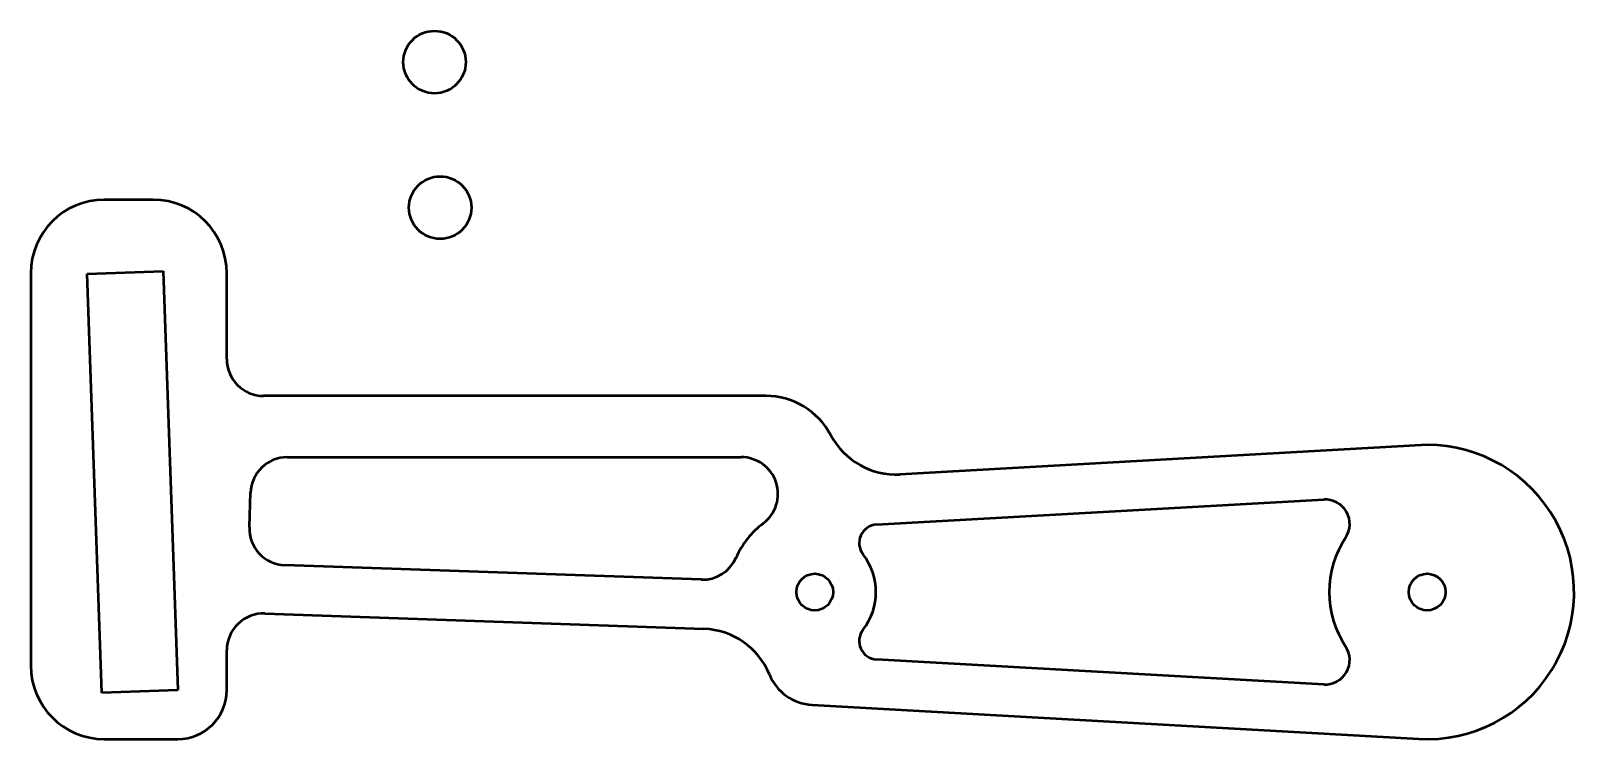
# Model space of a CAD drawing. Header units: millimetres. Extents: x -3 to 242, y -3 to 518.
# Drawn here: x 115.9 to 241.9, y 459.9 to 517.7 of the extents above; entities outside this region: 1.
import ezdxf

# ---------------------------------------------------------------- set-up
doc = ezdxf.new("R2010")
doc.units = ezdxf.units.MM
doc.layers.add('Visible (ANSI)', color=7, linetype='Continuous', lineweight=50)

msp = doc.modelspace()

# ---------------------------------------------------------------- linework, layer by layer
at = {"layer": 'Visible (ANSI)'}
for p, q in [((125.94, 503.89), (121.94, 503.89)), ((115.94, 497.89), (115.94, 465.89)), ((120.55, 497.84), (126.75, 498.06)), ((121.75, 463.68), (120.55, 497.84)), ((126.75, 498.06), (127.94, 463.89)), ((131.94, 490.89), (131.94, 497.89)), ((175.94, 487.89), (134.94, 487.89)), ((229.94, 483.89), (186.9, 481.48)), ((136.88, 482.89), (173.94, 482.89)), ((133.78, 477.19), (133.88, 480)), ((184.98, 477.39), (221.51, 479.43)), ((170.68, 472.9), (136.68, 474.09)), ((135.05, 470.14), (170.9, 468.89)), ((131.94, 463.89), (131.94, 467.14)), ((221.51, 464.35), (184.98, 466.39)), ((127.94, 463.89), (121.75, 463.68)), ((179.72, 462.68), (229.27, 459.91)), ((121.94, 459.89), (127.94, 459.89))]:
    msp.add_line(p, q, dxfattribs=at)
for centre, radius in [((148.9, 515.12), 2.55), ((149.36, 503.25), 2.55), ((179.94, 471.89), 1.5), ((229.94, 471.89), 1.5), ((0, 0), 2.55)]:
    msp.add_circle(centre, radius, dxfattribs=at)
for centre, radius, start, end in [((121.94, 497.89), 6, 90, 180), ((125.94, 497.89), 6, 0, 90), ((134.94, 490.89), 3, 180, 270), ((175.94, 481.89), 6, 27.7266, 90), ((186.57, 487.48), 6, 207.7266, 273.2015), ((229.94, 471.89), 12, 266.7985, 90), ((136.88, 479.89), 3, 90, 178), ((173.94, 479.89), 3, 306.8699, 90), ((221.62, 477.44), 2, 326.3316, 93.2015), ((136.78, 477.08), 3, 178, 268), ((179.94, 471.89), 7, 126.8699, 156.3926), ((185.07, 475.89), 1.5, 93.2015, 217.9799), ((229.94, 471.89), 8, 146.3316, 213.6684), ((170.78, 475.9), 3, 268, 336.3926), ((179.94, 471.89), 5, 322.0201, 37.9799), ((134.94, 467.14), 3, 88, 180), ((170.69, 462.89), 6, 22.2361, 88), ((185.07, 467.89), 1.5, 142.0201, 266.7985), ((221.62, 466.35), 2, 266.7985, 33.6684), ((121.94, 465.89), 6, 180, 270), ((179.94, 466.68), 4, 202.2361, 266.7985), ((127.94, 463.89), 4, 270, 0)]:
    msp.add_arc(centre, radius, start, end, dxfattribs=at)

doc.saveas('drawing.dxf')
